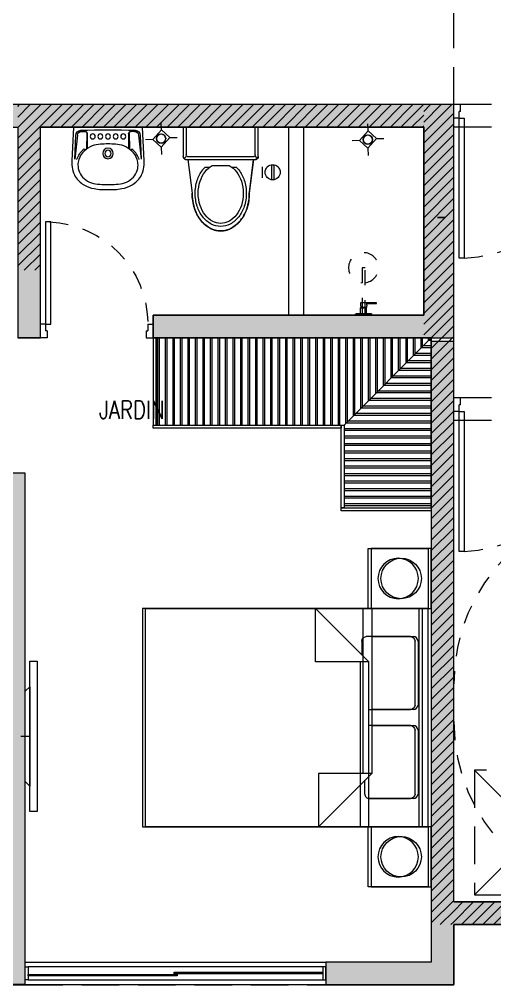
# Model space of a CAD drawing. Header units: millimetres. Extents: x 3738 to 3833, y 1327 to 1657.
# Drawn here: x 3788.63 to 3791.79, y 1382.21 to 1388.63 of the extents above; entities that cross this region are included whole.
import ezdxf
from ezdxf.enums import TextEntityAlignment as Align

# ---------------------------------------------------------------- set-up
doc = ezdxf.new("R2010")
doc.units = ezdxf.units.MM
doc.linetypes.add('HIDDEN2', pattern=[0.1875, 0.125, -0.0625])
doc.linetypes.add('X-REF_DP_Arquitectura$0$HIDDEN', pattern=[0.375, 0.25, -0.125])
doc.layers.get('0').update_dxf_attribs({"color": 251, "lineweight": 9})
for name, color, linetype, lineweight in [('A-07', 251, 'Continuous', 13), ('A-MOBILIARIO', 251, 'Continuous', 13), ('A-MURO BAJO', 251, 'Continuous', 13), ('A-MUROS', 251, 'Continuous', 13), ('A-PROYECCIONES', 251, 'HIDDEN2', 13), ('A-PROYECCIONES INT.', 251, 'HIDDEN2', 13), ('A-SANITARIOS', 251, 'Continuous', 13), ('A-TEXTO-AMBIENTE', 251, 'Continuous', 13), ('A_20_Estructuras', 251, 'Continuous', 13), ('A_30_DispositivosSanit', 251, 'Continuous', 13), ('A_50_TextoAmbiente', 251, 'Continuous', 13), ('A_50_Vigas', 251, 'X-REF_DP_Arquitectura$0$HIDDEN', 13), ('A_60_HatchEstructuras', 251, 'Continuous', 13), ('DLP_MOBILIARIO FIJO', 251, 'Continuous', 13), ('MURO CF 120', 251, 'Continuous', 13), ('MURO CF 60', 251, 'Continuous', 13)]:
    doc.layers.add(name, color=color, linetype=linetype, lineweight=lineweight)
doc.styles.add('ROMANS', font='romans.shx', dxfattribs={"width": 0.8})
pattern_1 = [(45, (131.3, -47.8), (-0.035355339, 0.035355339), [])]
pattern_2 = [(45, (-21.67, -43.67528), (-0.03535534, 0.03535534), [])]

# ---------------------------------------------------------------- blocks, each defined once
blk = doc.blocks.new('EF-P13')
at = {"layer": 'A_60_HatchEstructuras'}
h = blk.add_hatch(color=256, dxfattribs=at)
h.dxf.hatch_style = 1
h.paths.add_polyline_path([(21.525, -4.775), (19.25, -4.775), (19.25, -4.925), (20.9, -4.925), (20.9, -6.175), (18.5, -6.175), (18.5, -4.775), (18.35, -4.775), (18.35, -6.175), (15.45, -6.175), (15.45, -4.775), (15.25, -4.775), (15.25, -6.175), (11.7, -6.175), (11.7, -6.325), (21.1, -6.325), (21.1, -4.925), (21.525, -4.925)])
h.paths.add_polyline_path([(21.7, -7.525), (11.7, -7.525), (11.7, -7.675), (15.25, -7.675), (15.25, -9.075), (15.45, -9.075), (15.45, -7.675), (18.8, -7.675), (18.8, -9.075), (18.95, -9.075), (18.95, -7.675), (21.5, -7.675), (21.5, -8.925), (19.7, -8.925), (19.7, -9.075), (21.7, -9.075)])
h = blk.add_hatch(color=256, dxfattribs=at)
h.dxf.hatch_style = 1
h.paths.add_polyline_path([(21.7, -9.1), (21.55, -9.1), (21.55, -13.225), (20.85, -13.225), (20.85, -13.375), (21.7, -13.375), (21.7, -12.975), (25.5, -12.975), (25.5, -7.525), (25.35, -7.525), (25.35, -10.025), (23.15, -10.025), (23.15, -9.475), (22.7, -9.475), (22.7, -9.625), (23, -9.625), (23, -10.175), (25.35, -10.175), (25.35, -12.825), (21.7, -12.825)])
h = blk.add_hatch(color=256, dxfattribs=at)
h.dxf.hatch_style = 1
h.paths.add_polyline_path([(18.85, -9.975), (17.1, -9.975), (17.1, -10.125), (18.7, -10.125), (18.7, -13.225), (17.5, -13.225), (17.5, -13.375), (18.85, -13.375)])
h.paths.add_polyline_path([(15.35, -9.975), (13.6, -9.975), (13.6, -13.375), (14.95, -13.375), (14.95, -13.225), (13.75, -13.225), (13.75, -10.125), (15.35, -10.125)])
h.paths.add_polyline_path([(16.3, -9.975), (16.15, -9.975), (16.15, -13.375), (16.3, -13.375)])
for points in [[(21.8369, -12.7786), (22.6669, -11.9486)], [(22.6669, -12.7786), (21.8369, -11.9486)]]:
    blk.add_lwpolyline(points)
at = {"layer": 'A_20_Estructuras'}
for points in [[(21.7, -7.525), (11.7, -7.525), (11.7, -7.675), (15.25, -7.675), (15.25, -9.075), (15.45, -9.075), (15.45, -7.675), (18.8, -7.675), (18.8, -9.075), (18.95, -9.075), (18.95, -7.675), (21.5, -7.675), (21.5, -8.925), (19.7, -8.925), (19.7, -9.075), (21.7, -9.075)], [(21.7, -9.1), (21.55, -9.1), (21.55, -13.225), (20.85, -13.225), (20.85, -13.375), (21.7, -13.375), (21.7, -12.975), (25.5, -12.975), (25.5, -7.525), (25.35, -7.525), (25.35, -10.025), (23.15, -10.025), (23.15, -9.475), (22.7, -9.475), (22.7, -9.625), (23, -9.625), (23, -10.175), (25.35, -10.175), (25.35, -12.825), (21.7, -12.825)], [(18.85, -9.975), (17.1, -9.975), (17.1, -10.125), (18.7, -10.125), (18.7, -13.225), (17.5, -13.225), (17.5, -13.375), (18.85, -13.375)]]:
    blk.add_lwpolyline(points, close=True, dxfattribs=at)
at = {"layer": 'A_50_Vigas'}
for p, q in [((22.7, -7.525), (21.7, -7.525)), ((22.7, -7.675), (21.7, -7.675)), ((22.7, -9.475), (21.7, -9.475)), ((22.7, -9.625), (21.7, -9.625)), ((18.85, -13.375), (20.85, -13.375))]:
    blk.add_line(p, q, dxfattribs=at)
blk.add_lwpolyline([(21.7, -7.525), (21.7, -6.325)], dxfattribs=at)
blk.add_lwpolyline([(22.6669, -11.9486), (21.8369, -11.9486), (21.8369, -12.7786), (22.6669, -12.7786)], close=True, dxfattribs=at)
blk = doc.blocks.new('TEXTO AMBIENTES P11')
at = {"layer": 'A-TEXTO-AMBIENTE', "style": 'ROMANS', "width": 0.8}
blk.add_text('JARDIN', height=0.12, dxfattribs=at).set_placement((19.5585, -9.6138, 0), align=Align.CENTER)
blk = doc.blocks.new('*U257')
for p, q in [((0.01, 0.955), (0.01, 1)), ((0.1, 0.965), (0.055, 0.965)), ((0.055, 0.955), (0.055, 0.965)), ((0.1, 0.965), (0.1, 1)), ((0.055, 0.955), (0.01, 0.955)), ((0.055, 0.045), (0.01, 0.045)), ((0.01, 0.045), (0.01, 0)), ((0.055, 0.045), (0.055, 0.035)), ((0.1, 0.035), (0.055, 0.035)), ((0.1, 0.035), (0.1, 0))]:
    blk.add_line(p, q)
blk.add_lwpolyline([(1.03, 0.07), (1.03, 0.035), (0.1, 0.035), (0.1, 0.07)], close=True)
at = {"color": 7, "linetype": 'HIDDEN2'}
blk.add_arc((0.0995, 0.0338), 0.9312, 2.23015, 89.96723, dxfattribs=at)
blk = doc.blocks.new('N.02')
at = {"layer": 'A-MUROS'}
for p, q in [((-3.8, -10.55, 0), (-3.8, -5.25, 0)), ((-3.8, -10.55, 0), (-0.15, -10.55, 0)), ((-3.8, -10.7, 0), (-3.8, -11.1, 0)), ((0, -10.7, 0), (-3.8, -10.7, 0))]:
    blk.add_line(p, q, dxfattribs=at)
at = {"layer": 'A-PROYECCIONES INT.'}
for centre, start, end in [((-2.6, -9.1, 0), 90, 180), ((-2.6, -9.35, 0), 180, 270)]:
    blk.add_arc(centre, 1.2, start, end, dxfattribs=at)
at = {"layer": 'A-MOBILIARIO', "rotation": 270}
for p in [(-3.8, -5.24, 0), (-3.8, -7.19, 0)]:
    blk.add_blockref('*U257', p, dxfattribs=at)
blk = doc.blocks.new('CAMA 2PLAZAS C_VELADOR')
for p, q in [((-1.8499, 0), (-0.3999, 0)), ((-1.8499, -0.06), (-1.8499, 0)), ((-0.3999, 0), (-0.3999, -0.06))]:
    blk.add_line(p, q)
at = {"linetype": 'Continuous'}
for p, q in [((-1.8499, -0.06), (-0.3999, -0.06)), ((-1.8499, -1.9), (-1.8499, -0.06)), ((-0.3999, -0.06), (-0.3999, -1.9)), ((-1.6633, -0.3958), (-1.6633, -0.1184)), ((-1.6327, -0.0878), (-1.2086, -0.0878)), ((-1.1779, -0.1184), (-1.1779, -0.3958)), ((-1.0719, -0.3958), (-1.0719, -0.1184)), ((-1.0413, -0.0878), (-0.6172, -0.0878)), ((-0.5866, -0.1184), (-0.5866, -0.4118)), ((-1.8499, -0.396), (-0.7546, -0.396)), ((-0.3999, -0.7507), (-0.7546, -0.396)), ((-0.7546, -0.396), (-0.7546, -0.7507)), ((-0.6172, -0.4424), (-0.7082, -0.4424)), ((-0.7546, -0.452), (-1.8499, -0.452)), ((-0.7546, -0.7507), (-0.3999, -0.7507)), ((-0.3999, -1.9), (-1.8499, -1.9))]:
    blk.add_line(p, q, dxfattribs=at)
for points in [[(-2.2499, -0.4), (-1.8499, -0.4), (-1.8499, 0), (-2.2499, 0)], [(-0.4, -0.4), (0, -0.4), (0, 0), (-0.4, 0)]]:
    blk.add_lwpolyline(points, close=True)
for centre in [(-2.0499, -0.2), (-0.2, -0.2)]:
    blk.add_circle(centre, 0.1344)
for centre, start, end in [((-1.6327, -0.1184), 90, 180), ((-1.2086, -0.1184), 0, 90), ((-1.0413, -0.1184), 90, 180), ((-0.6172, -0.1184), 0, 90), ((-0.6172, -0.4118), 270, 0)]:
    blk.add_arc(centre, 0.0306, start, end, dxfattribs=at)
blk = doc.blocks.new('R')
at = {"layer": 'A_30_DispositivosSanit', "linetype": 'Continuous'}
for p, q in [((-0.0083, -0.0497), (-0.0083, 0.0497)), ((0.0083, -0.0497), (0.0083, 0.0497)), ((0.0694, -0.0367), (0.0694, 0.0367))]:
    blk.add_line(p, q, dxfattribs=at)
blk.add_circle((0, 0), 0.0504, dxfattribs=at)
blk = doc.blocks.new('0-sumidero')
for p, q in [((-0.0421, 0.0382), (-0.0763, 0.0724)), ((0.0435, 0.0382), (0.0777, 0.0724)), ((0.0435, 0.0382), (-0.0421, 0.0382)), ((-0.0421, 0.0382), (-0.0421, -0.0369)), ((0.0435, -0.0369), (0.0435, 0.0382)), ((-0.0421, -0.0369), (-0.0763, -0.0711)), ((-0.0421, -0.0369), (0.0435, -0.0369)), ((0.0435, -0.0369), (0.0777, -0.0711))]:
    blk.add_line(p, q)
blk.add_circle((0, 0), 0.0303)
blk = doc.blocks.new('sum')
at = {"layer": 'A_30_DispositivosSanit', "rotation": 45.00000007321594}
blk.add_blockref('0-sumidero', (0, 0), dxfattribs=at)
blk = doc.blocks.new('trampa')
at = {"layer": 'A_30_DispositivosSanit'}
blk.add_circle((0.0015, 0.0015), 0.0303, dxfattribs=at)
blk = doc.blocks.new('is-des-tf_28.02.2025')
at = {"layer": 'A_30_DispositivosSanit', "lineweight": 25, "elevation": 0}
blk.add_lwpolyline([(-21.0583, -97.825), (-21.1075, -97.825)], dxfattribs=at)
at = {"layer": 'A_30_DispositivosSanit', "xscale": -1, "rotation": 272.2809650492279}
for p in [(-22.9465, -97.301, 0), (-21.5714, -97.3076, 0)]:
    blk.add_blockref('sum', p, dxfattribs=at)
at = {"layer": 'A_30_DispositivosSanit', "rotation": 270}
for p in [(-22.9481, -97.2994, 0), (-21.5729, -97.306, 0)]:
    blk.add_blockref('trampa', p, dxfattribs=at)
at = {"layer": 'A_30_DispositivosSanit', "linetype": 'Continuous', "rotation": 180}
blk.add_blockref('R', (-22.2046, -97.525, 0), dxfattribs=at)
blk = doc.blocks.new('TORRE F HATCH CORTAFUEGO')
at = {"layer": 'MURO CF 120'}
h = blk.add_hatch(dxfattribs=at)
h.set_pattern_fill('_USER', color=256, scale=0.05, angle=45, style=0, pattern_type=0)
h.set_pattern_definition(pattern_1)
h.paths.add_polyline_path([(-25.85, -93.675), (-25.65, -93.675), (-25.65, -95.225), (-25.85, -95.225)])
h = blk.add_hatch(dxfattribs=at)
h.set_pattern_fill('_USER', color=256, scale=0.05, angle=45, style=0, pattern_type=0)
h.set_pattern_definition(pattern_1)
h.paths.add_polyline_path([(-25.6502, -98.975), (-25.6502, -99.125), (-21.8502, -99.125), (-21.8502, -93.675), (-22.0002, -93.675), (-22.0002, -93.825), (-22.0002, -98.975)])
h = blk.add_hatch(dxfattribs=at)
h.set_pattern_fill('_USER', color=256, scale=0.05, angle=45, style=0, pattern_type=0)
h.set_pattern_definition(pattern_1)
h.paths.add_polyline_path([(-25.6502, -99.125), (-25.8002, -99.125), (-25.8002, -95.225), (-25.6502, -95.225)])
at = {"layer": 'MURO CF 60'}
h = blk.add_hatch(dxfattribs=at)
h.set_pattern_fill('_USER', color=256, scale=0.05, angle=45, pattern_type=0)
h.set_pattern_definition(pattern_2)
h.paths.add_polyline_path([(-28.55, -93.675), (-25.85, -93.675), (-25.85, -93.825), (-28.55, -93.825)])
h = blk.add_hatch(dxfattribs=at)
h.set_pattern_fill('_USER', color=256, scale=0.05, angle=45, pattern_type=0)
h.set_pattern_definition(pattern_2)
h.paths.add_polyline_path([(-28.55, -94.775), (-28.4, -94.775), (-28.4, -93.825), (-28.55, -93.825)])
blk = doc.blocks.new('ducha marsano')
at = {"linetype": 'HIDDEN2', "ltscale": 0.5, "extrusion": (-4.9425e-10, -7.91123e-10, -1)}
for p, q in [((-0.01, 0), (0.01, 0)), ((0.01, 0), (0.01, -0.3155)), ((-0.0205, -0.08), (-0.0205, -0.0601)), ((-0.0155, -0.058), (-0.0157, -0.058)), ((-0.01, -0.3155), (-0.01, 0)), ((0.0225, -0.0515), (-0.0001, -0.0515)), ((0.0225, -0.0515), (0.0225, -0.0627)), ((0.021, -0.0815), (-0.019, -0.0815)), ((0.025, -0.0815), (0.021, -0.0815)), ((0.0225, -0.0682), (0.0225, -0.077)), ((0.0225, -0.077), (0.025, -0.077)), ((0.025, -0.077), (0.0771, -0.077)), ((0.0771, -0.0815), (0.025, -0.0815)), ((0.0771, -0.077), (0.0816, -0.077)), ((0.0816, -0.0815), (0.0771, -0.0815)), ((0.0816, -0.077), (0.082, -0.077)), ((0.082, -0.0815), (0.0816, -0.0815)), ((0.082, -0.077), (0.084, -0.077)), ((0.084, -0.0815), (0.082, -0.0815)), ((0.0855, -0.0785), (0.0855, -0.08)), ((0.01, -0.3155), (-0.01, -0.3155))]:
    blk.add_line(p, q, dxfattribs=at)
for centre, radius, start, end in [((-0.0004, -0.0462), 0.02, 323.95812, 354.92979), ((0.0004, -0.0462), 0.02, 185.07021, 195.2705), ((0.019, -0.08), 0.0015, 270, 360), ((-0.084, -0.0785), 0.0015, 90, 180), ((-0.084, -0.08), 0.0015, 180, 270), ((0, -0.3155), 0.1, 95.73917, 84.26083)]:
    blk.add_arc(centre, radius, start, end, dxfattribs=at)
at = {"linetype": 'HIDDEN2', "ltscale": 0.5, "extrusion": (-4.94252e-10, -7.91124e-10, -1)}
blk.add_ellipse((0, -0.0515), major_axis=(-0.0225, -0.0095), ratio=0.001448, start_param=0.425436, end_param=1.567366, dxfattribs=at)
at = {"linetype": 'HIDDEN2', "ltscale": 0.5}
for points, degree in [([(-0.0305, 0), (0, 0), (0.0305, 0)], 2), ([(0.0305, 0), (0.0415, 0), (0.0525, 0)], 2), ([(0.0525, 0), (0.0525, -0.0038), (0.0525, -0.0075)], 2), ([(-0.0525, 0), (-0.0525, -0.0038), (-0.0525, -0.0075)], 2), ([(-0.0525, 0), (-0.0415, 0), (-0.0305, 0)], 2), ([(-0.0525, -0.0075), (-0.0525, -0.0075), (-0.0525, -0.0075)], 2), ([(0.0305, -0.008), (0, -0.008), (-0.0305, -0.008)], 2), ([(-0.0215, -0.008), (-0.0215, -0.0093), (-0.0215, -0.0105)], 2), ([(-0.021, -0.011), (-0.007, -0.011), (0.007, -0.011), (0.021, -0.011)], 3), ([(-0.02, -0.011), (-0.02, -0.0294), (-0.02, -0.0477)], 2), ([(-0.0197, -0.048), (0, -0.048), (0.0197, -0.048)], 2), ([(0.02, -0.011), (0.02, -0.0294), (0.02, -0.0477)], 2), ([(0.0215, -0.008), (0.0215, -0.0093), (0.0215, -0.0105)], 2)]:
    blk.add_open_spline(points, degree=degree, dxfattribs=at)
for points, weights in [([(-0.0525, -0.0075), (-0.0525, -0.0075), (-0.0525, -0.0075)], [1, 0.990847086912, 0.982266230892]), ([(-0.052, -0.008), (-0.0525, -0.008), (-0.0525, -0.0075)], [1, 0.707106781193, 1]), ([(-0.0215, -0.0105), (-0.0215, -0.011), (-0.021, -0.011)], [1, 0.70710678154, 1]), ([(-0.02, -0.0477), (-0.02, -0.048), (-0.0197, -0.048)], [1, 0.707106780138, 1]), ([(0.02, -0.0477), (0.02, -0.048), (0.0197, -0.048)], [1, 0.707106779703, 1]), ([(0.0211, -0.011), (0.0211, -0.011), (0.021, -0.011)], [1, 0.992411795776, 1]), ([(0.052, -0.008), (0.0521, -0.008), (0.0521, -0.008)], [1, 0.992411795771, 1])]:
    blk.add_rational_spline(points, weights, degree=2, dxfattribs=at)
for points, knots in [([(-0.0305, -0.008), (-0.0332, -0.008), (-0.0374, -0.008), (-0.0424, -0.008), (-0.0458, -0.008), (-0.0486, -0.008), (-0.0512, -0.008), (-0.052, -0.008), (-0.052, -0.008)], [0, 0, 0, 0, 8.104572, 12.495263, 16.885954, 21.276645, 25.667336, 33.771908, 33.771908, 33.771908, 33.771908]), ([(0.0225, -0.0682), (0.0225, -0.0682), (0.0225, -0.0682), (0.0225, -0.0679), (0.0224, -0.0677), (0.0224, -0.0672), (0.0224, -0.0669), (0.0223, -0.0662), (0.0223, -0.0658), (0.0223, -0.0652), (0.0223, -0.0648), (0.0224, -0.0641), (0.0224, -0.0638), (0.0224, -0.0633), (0.0225, -0.0631), (0.0225, -0.0628), (0.0225, -0.0627), (0.0225, -0.0627)], [0.4148436, 0.4148436, 0.4148436, 0.4148436, 0.5185541, 0.5185541, 0.6222645, 0.6222645, 0.7259759, 0.7259759, 0.8296873, 0.8296873, 0.9333987, 0.9333987, 1.03711, 1.03711, 1.1408205, 1.1408205, 1.2445309, 1.2445309, 1.2445309, 1.2445309]), ([(0.052, -0.008), (0.052, -0.008), (0.0512, -0.008), (0.0486, -0.008), (0.0458, -0.008), (0.0424, -0.008), (0.0374, -0.008), (0.0332, -0.008), (0.0305, -0.008)], [0, 0, 0, 0, 8.104572, 12.495263, 16.885954, 21.276645, 25.667336, 33.771908, 33.771908, 33.771908, 33.771908])]:
    blk.add_open_spline(points, degree=3, knots=knots, dxfattribs=at)
for points, weights, degree, knots in [([(0.0211, -0.011), (0.0211, -0.011), (0.0211, -0.011), (0.0211, -0.011), (0.0214, -0.0109), (0.0215, -0.0107), (0.0215, -0.0105)], [0.918641037743, 0.918640949346, 0.918640860949, 0.918640772552, 0.789223156395, 0.789223156395, 0.918640772552], 3, [0.1238988, 0.1238988, 0.1238988, 0.1238988, 0.1238993, 0.1238993, 0.1238993, 0.78603, 0.78603, 0.78603, 0.78603]), ([(0.0521, -0.008), (0.0521, -0.008), (0.0521, -0.008), (0.0525, -0.0079), (0.0525, -0.0075)], [0.918641037749, 0.918640905153, 0.918640772558, 0.724517853988, 0.918640772558], 2, [0.1238988, 0.1238988, 0.1238988, 0.1238993, 0.1238993, 0.7860311, 0.7860311, 0.7860311])]:
    blk.add_rational_spline(points, weights, degree=degree, knots=knots, dxfattribs=at)
blk = doc.blocks.new('A$C4BFA03A9')
for points in [[(0.06, -0.5), (0.11, -0.5), (0.11, 0.5), (0.06, 0.5)], [(0.03, -0.3), (0.06, -0.33), (0.06, 0.33), (0.03, 0.3)]]:
    blk.add_lwpolyline(points, close=True)
at = {"layer": 'A-PROYECCIONES', "ltscale": 0.15}
blk.add_line((0.06, 0), (0, 0), dxfattribs=at)
blk = doc.blocks.new('*U281')
for p, q in [((0.01, 0.705), (0.01, 0.75)), ((0.1, 0.715), (0.055, 0.715)), ((0.055, 0.705), (0.055, 0.715)), ((0.1, 0.715), (0.1, 0.75)), ((0.055, 0.705), (0.01, 0.705)), ((0.055, 0.045), (0.01, 0.045)), ((0.01, 0.045), (0.01, 0)), ((0.055, 0.045), (0.055, 0.035)), ((0.1, 0.035), (0.055, 0.035)), ((0.1, 0.035), (0.1, 0))]:
    blk.add_line(p, q)
blk.add_lwpolyline([(0.78, 0.07), (0.78, 0.035), (0.1, 0.035), (0.1, 0.07)], close=True)
at = {"color": 7, "linetype": 'HIDDEN2'}
blk.add_arc((0.0996, 0.0341), 0.6809, 2.23015, 89.96723, dxfattribs=at)
blk = doc.blocks.new('SIFON JET_PLANTA')
for p, q in [((-0.215, 0.2181, 0), (-0.44, 0.19, 0)), ((-0.215, -0.23, 0), (-0.215, 0.23, 0)), ((-0.2091, 0.2441, 0), (-0.1921, 0.2271, 0)), ((-0.195, 0.25, 0), (0, 0.25, 0)), ((-0.195, -0.22, 0), (-0.195, 0.22, 0)), ((-0.185, 0.23, 0), (0, 0.23, 0)), ((0, 0.25, 0), (0, -0.25, 0)), ((-0.265, 0.0718, 0), (-0.265, 0.1028, 0)), ((-0.255, -0.0562, 0), (-0.255, 0.0562, 0)), ((-0.265, -0.1028, 0), (-0.265, -0.0718, 0)), ((-0.215, -0.2181, 0), (-0.44, -0.19, 0)), ((-0.2091, -0.2441, 0), (-0.1921, -0.2271, 0)), ((0, -0.25, 0), (-0.195, -0.25, 0)), ((0, -0.23, 0), (-0.185, -0.23, 0))]:
    blk.add_line(p, q)
at = {"extrusion": (-2.64698e-23, 6.61744e-24, -1)}
for p, q in [((-0.4322, 0.191, 0), (-0.215, 0.2181, 0)), ((-0.215, 0.2278, 0), (-0.2149, 0.2323, 0)), ((-0.215, 0.2234, 0), (-0.215, 0.2278, 0)), ((-0.215, 0.2181, 0), (-0.215, 0.2234, 0)), ((-0.2149, 0.2323, 0), (-0.2142, 0.2356, 0)), ((-0.2142, 0.2356, 0), (-0.2129, 0.239, 0)), ((-0.2129, 0.239, 0), (-0.211, 0.2419, 0)), ((-0.211, 0.2419, 0), (-0.2091, 0.2441, 0)), ((-0.2091, 0.2441, 0), (-0.2077, 0.2455, 0)), ((-0.2077, 0.2455, 0), (-0.2055, 0.247, 0)), ((-0.2055, 0.247, 0), (-0.2007, 0.2492, 0)), ((-0.2007, 0.2492, 0), (-0.195, 0.25, 0)), ((-0.195, 0.25, 0), (-0.195, 0.25, 0)), ((-0.195, 0.25, 0), (-0.1605, 0.25, 0)), ((-0.1605, 0.25, 0), (-0.0975, 0.25, 0)), ((-0.0975, 0.25, 0), (-0.0323, 0.25, 0)), ((-0.0323, 0.25, 0), (0, 0.25, 0)), ((0, 0.25, 0), (0, -0.25, 0)), ((-0.6251, 0.1276, 0), (-0.6206, 0.1314, 0)), ((-0.6206, 0.1314, 0), (-0.6168, 0.1344, 0)), ((-0.6168, 0.1344, 0), (-0.6106, 0.1389, 0)), ((-0.6106, 0.1389, 0), (-0.6061, 0.142, 0)), ((-0.6061, 0.142, 0), (-0.6, 0.1461, 0)), ((-0.6, 0.1461, 0), (-0.5963, 0.1484, 0)), ((-0.5963, 0.1484, 0), (-0.5908, 0.1517, 0)), ((-0.5908, 0.1517, 0), (-0.5862, 0.1543, 0)), ((-0.5862, 0.1543, 0), (-0.5794, 0.158, 0)), ((-0.5794, 0.158, 0), (-0.5693, 0.1629, 0)), ((-0.5693, 0.1629, 0), (-0.5517, 0.1703, 0)), ((-0.5517, 0.1703, 0), (-0.5465, 0.1722, 0)), ((-0.5465, 0.1722, 0), (-0.5385, 0.1749, 0)), ((-0.5385, 0.1749, 0), (-0.5346, 0.176, 0)), ((-0.5346, 0.176, 0), (-0.5265, 0.1784, 0)), ((-0.5265, 0.1784, 0), (-0.5216, 0.1797, 0)), ((-0.5216, 0.1797, 0), (-0.5148, 0.1813, 0)), ((-0.5148, 0.1813, 0), (-0.5079, 0.1829, 0)), ((-0.5079, 0.1829, 0), (-0.5016, 0.1842, 0)), ((-0.5016, 0.1842, 0), (-0.4865, 0.1867, 0)), ((-0.4865, 0.1867, 0), (-0.4763, 0.188, 0)), ((-0.4763, 0.188, 0), (-0.4726, 0.1884, 0)), ((-0.4726, 0.1884, 0), (-0.4636, 0.1892, 0)), ((-0.4636, 0.1892, 0), (-0.4549, 0.1897, 0)), ((-0.4549, 0.1897, 0), (-0.449, 0.1899, 0)), ((-0.449, 0.1899, 0), (-0.44, 0.19, 0)), ((-0.44, 0.19, 0), (-0.4322, 0.191, 0)), ((-0.6779, 0.0582, 0), (-0.6745, 0.0655, 0)), ((-0.6745, 0.0655, 0), (-0.6722, 0.0699, 0)), ((-0.6745, 0.0655, 0), (-0.6745, 0.0655, 0)), ((-0.6722, 0.0699, 0), (-0.6705, 0.0728, 0)), ((-0.6705, 0.0728, 0), (-0.669, 0.0755, 0)), ((-0.669, 0.0755, 0), (-0.6672, 0.0785, 0)), ((-0.6672, 0.0785, 0), (-0.665, 0.082, 0)), ((-0.665, 0.082, 0), (-0.6634, 0.0845, 0)), ((-0.6634, 0.0845, 0), (-0.6611, 0.088, 0)), ((-0.6611, 0.088, 0), (-0.657, 0.0936, 0)), ((-0.657, 0.0936, 0), (-0.6534, 0.0984, 0)), ((-0.657, 0.0936, 0), (-0.657, 0.0936, 0)), ((-0.6534, 0.0984, 0), (-0.6503, 0.1023, 0)), ((-0.6534, 0.0984, 0), (-0.6534, 0.0984, 0)), ((-0.6503, 0.1023, 0), (-0.6453, 0.108, 0)), ((-0.6453, 0.108, 0), (-0.6386, 0.1152, 0)), ((-0.6386, 0.1152, 0), (-0.6326, 0.121, 0)), ((-0.6326, 0.121, 0), (-0.6299, 0.1235, 0)), ((-0.6299, 0.1235, 0), (-0.6251, 0.1276, 0)), ((-0.69, 0, 0), (-0.6899, 0.0044, 0)), ((-0.6899, 0.0044, 0), (-0.6897, 0.0096, 0)), ((-0.6897, 0.0096, 0), (-0.6893, 0.014, 0)), ((-0.6893, 0.014, 0), (-0.6887, 0.0194, 0)), ((-0.6887, 0.0194, 0), (-0.6881, 0.0236, 0)), ((-0.6881, 0.0236, 0), (-0.6872, 0.0284, 0)), ((-0.6881, 0.0236, 0), (-0.6881, 0.0236, 0)), ((-0.6872, 0.0284, 0), (-0.6867, 0.031, 0)), ((-0.6867, 0.031, 0), (-0.6855, 0.0361, 0)), ((-0.6855, 0.0361, 0), (-0.6838, 0.0421, 0)), ((-0.6855, 0.0361, 0), (-0.6855, 0.0361, 0)), ((-0.6838, 0.0421, 0), (-0.6819, 0.048, 0)), ((-0.6838, 0.0421, 0), (-0.6838, 0.0421, 0)), ((-0.6819, 0.048, 0), (-0.6804, 0.0521, 0)), ((-0.6804, 0.0521, 0), (-0.6793, 0.0547, 0)), ((-0.6793, 0.0547, 0), (-0.6779, 0.0582, 0)), ((-0.6899, -0.0065, 0), (-0.69, 0, 0)), ((-0.6896, -0.0111, 0), (-0.6899, -0.0065, 0)), ((-0.6891, -0.0164, 0), (-0.6896, -0.0111, 0)), ((-0.6881, -0.0232, 0), (-0.6891, -0.0164, 0)), ((-0.6876, -0.0264, 0), (-0.6881, -0.0232, 0)), ((-0.687, -0.0296, 0), (-0.6876, -0.0264, 0)), ((-0.6864, -0.0321, 0), (-0.687, -0.0296, 0)), ((-0.6855, -0.0361, 0), (-0.6864, -0.0321, 0)), ((-0.6838, -0.0419, 0), (-0.6855, -0.0361, 0)), ((-0.6827, -0.0457, 0), (-0.6838, -0.0419, 0)), ((-0.6814, -0.0492, 0), (-0.6827, -0.0457, 0)), ((-0.6803, -0.0522, 0), (-0.6814, -0.0492, 0)), ((-0.6792, -0.0551, 0), (-0.6803, -0.0522, 0)), ((-0.6779, -0.0581, 0), (-0.6792, -0.0551, 0)), ((-0.677, -0.0602, 0), (-0.6779, -0.0581, 0)), ((-0.6751, -0.0642, 0), (-0.677, -0.0602, 0)), ((-0.6722, -0.0699, 0), (-0.6751, -0.0642, 0)), ((-0.6706, -0.0727, 0), (-0.6722, -0.0699, 0)), ((-0.6679, -0.0774, 0), (-0.6706, -0.0727, 0)), ((-0.6646, -0.0826, 0), (-0.6679, -0.0774, 0)), ((-0.6623, -0.0862, 0), (-0.6646, -0.0826, 0)), ((-0.6599, -0.0897, 0), (-0.6623, -0.0862, 0)), ((-0.6554, -0.0958, 0), (-0.6599, -0.0897, 0)), ((-0.6494, -0.1032, 0), (-0.6554, -0.0958, 0)), ((-0.6458, -0.1074, 0), (-0.6494, -0.1032, 0)), ((-0.64, -0.1137, 0), (-0.6458, -0.1074, 0)), ((-0.6379, -0.1158, 0), (-0.64, -0.1137, 0)), ((-0.6347, -0.119, 0), (-0.6379, -0.1158, 0)), ((-0.6335, -0.1201, 0), (-0.6347, -0.119, 0)), ((-0.6347, -0.119, 0), (-0.6347, -0.119, 0)), ((-0.6318, -0.1217, 0), (-0.6335, -0.1201, 0)), ((-0.6305, -0.123, 0), (-0.6318, -0.1217, 0)), ((-0.6318, -0.1217, 0), (-0.6318, -0.1217, 0)), ((-0.6288, -0.1244, 0), (-0.6305, -0.123, 0)), ((-0.6276, -0.1255, 0), (-0.6288, -0.1244, 0)), ((-0.6262, -0.1268, 0), (-0.6276, -0.1255, 0)), ((-0.6245, -0.1281, 0), (-0.6262, -0.1268, 0)), ((-0.6235, -0.1291, 0), (-0.6245, -0.1281, 0)), ((-0.6245, -0.1281, 0), (-0.6245, -0.1281, 0)), ((-0.6223, -0.13, 0), (-0.6235, -0.1291, 0)), ((-0.6215, -0.1307, 0), (-0.6223, -0.13, 0)), ((-0.6204, -0.1315, 0), (-0.6215, -0.1307, 0)), ((-0.6193, -0.1324, 0), (-0.6204, -0.1315, 0)), ((-0.6179, -0.1335, 0), (-0.6193, -0.1324, 0)), ((-0.6168, -0.1344, 0), (-0.6179, -0.1335, 0)), ((-0.6153, -0.1355, 0), (-0.6168, -0.1344, 0)), ((-0.6142, -0.1363, 0), (-0.6153, -0.1355, 0)), ((-0.612, -0.1379, 0), (-0.6142, -0.1363, 0)), ((-0.6086, -0.1403, 0), (-0.612, -0.1379, 0)), ((-0.607, -0.1415, 0), (-0.6086, -0.1403, 0)), ((-0.6058, -0.1422, 0), (-0.607, -0.1415, 0)), ((-0.6039, -0.1435, 0), (-0.6058, -0.1422, 0)), ((-0.602, -0.1448, 0), (-0.6039, -0.1435, 0)), ((-0.6004, -0.1458, 0), (-0.602, -0.1448, 0)), ((-0.5987, -0.1469, 0), (-0.6004, -0.1458, 0)), ((-0.5964, -0.1483, 0), (-0.5987, -0.1469, 0)), ((-0.595, -0.1492, 0), (-0.5964, -0.1483, 0)), ((-0.5936, -0.15, 0), (-0.595, -0.1492, 0)), ((-0.5918, -0.1511, 0), (-0.5936, -0.15, 0)), ((-0.5896, -0.1524, 0), (-0.5918, -0.1511, 0)), ((-0.5871, -0.1538, 0), (-0.5896, -0.1524, 0)), ((-0.5833, -0.1559, 0), (-0.5871, -0.1538, 0)), ((-0.5781, -0.1587, 0), (-0.5833, -0.1559, 0)), ((-0.5759, -0.1598, 0), (-0.5781, -0.1587, 0)), ((-0.5738, -0.1608, 0), (-0.5759, -0.1598, 0)), ((-0.5702, -0.1625, 0), (-0.5738, -0.1608, 0)), ((-0.5675, -0.1637, 0), (-0.5702, -0.1625, 0)), ((-0.5659, -0.1645, 0), (-0.5675, -0.1637, 0)), ((-0.5644, -0.1652, 0), (-0.5659, -0.1645, 0)), ((-0.5614, -0.1664, 0), (-0.5644, -0.1652, 0)), ((-0.5598, -0.1671, 0), (-0.5614, -0.1664, 0)), ((-0.5568, -0.1683, 0), (-0.5598, -0.1671, 0)), ((-0.5543, -0.1693, 0), (-0.5568, -0.1683, 0)), ((-0.551, -0.1706, 0), (-0.5543, -0.1693, 0)), ((-0.5491, -0.1713, 0), (-0.551, -0.1706, 0)), ((-0.5465, -0.1722, 0), (-0.5491, -0.1713, 0)), ((-0.5449, -0.1728, 0), (-0.5465, -0.1722, 0)), ((-0.5428, -0.1735, 0), (-0.5449, -0.1728, 0)), ((-0.5412, -0.174, 0), (-0.5428, -0.1735, 0)), ((-0.5385, -0.1749, 0), (-0.5412, -0.174, 0)), ((-0.5352, -0.1759, 0), (-0.5385, -0.1749, 0)), ((-0.5385, -0.1749, 0), (-0.5385, -0.1749, 0)), ((-0.5321, -0.1768, 0), (-0.5352, -0.1759, 0)), ((-0.5296, -0.1775, 0), (-0.5321, -0.1768, 0)), ((-0.5267, -0.1783, 0), (-0.5296, -0.1775, 0)), ((-0.5238, -0.1791, 0), (-0.5267, -0.1783, 0)), ((-0.5267, -0.1783, 0), (-0.5267, -0.1783, 0)), ((-0.5217, -0.1796, 0), (-0.5238, -0.1791, 0)), ((-0.5177, -0.1807, 0), (-0.5217, -0.1796, 0)), ((-0.5151, -0.1813, 0), (-0.5177, -0.1807, 0)), ((-0.5118, -0.1821, 0), (-0.5151, -0.1813, 0)), ((-0.5094, -0.1826, 0), (-0.5118, -0.1821, 0)), ((-0.5066, -0.1832, 0), (-0.5094, -0.1826, 0)), ((-0.5022, -0.184, 0), (-0.5066, -0.1832, 0)), ((-0.4974, -0.1849, 0), (-0.5022, -0.184, 0)), ((-0.495, -0.1854, 0), (-0.4974, -0.1849, 0)), ((-0.4974, -0.1849, 0), (-0.4974, -0.1849, 0)), ((-0.4936, -0.1856, 0), (-0.495, -0.1854, 0)), ((-0.4916, -0.1859, 0), (-0.4936, -0.1856, 0)), ((-0.4884, -0.1864, 0), (-0.4916, -0.1859, 0)), ((-0.4862, -0.1867, 0), (-0.4884, -0.1864, 0)), ((-0.4824, -0.1872, 0), (-0.4862, -0.1867, 0)), ((-0.4812, -0.1874, 0), (-0.4824, -0.1872, 0)), ((-0.4785, -0.1877, 0), (-0.4812, -0.1874, 0)), ((-0.4761, -0.188, 0), (-0.4785, -0.1877, 0)), ((-0.4735, -0.1883, 0), (-0.4761, -0.188, 0)), ((-0.4695, -0.1887, 0), (-0.4735, -0.1883, 0)), ((-0.4651, -0.189, 0), (-0.4695, -0.1887, 0)), ((-0.4639, -0.1891, 0), (-0.4651, -0.189, 0)), ((-0.4651, -0.189, 0), (-0.4651, -0.189, 0)), ((-0.4619, -0.1893, 0), (-0.4639, -0.1891, 0)), ((-0.4592, -0.1894, 0), (-0.4619, -0.1893, 0)), ((-0.4568, -0.1896, 0), (-0.4592, -0.1894, 0)), ((-0.455, -0.1897, 0), (-0.4568, -0.1896, 0)), ((-0.4518, -0.1898, 0), (-0.455, -0.1897, 0)), ((-0.449, -0.1899, 0), (-0.4518, -0.1898, 0)), ((-0.4467, -0.1899, 0), (-0.449, -0.1899, 0)), ((-0.4428, -0.19, 0), (-0.4467, -0.1899, 0)), ((-0.44, -0.19, 0), (-0.4428, -0.19, 0)), ((-0.215, -0.2181, 0), (-0.44, -0.19, 0)), ((-0.215, -0.227, 0), (-0.215, -0.2181, 0)), ((-0.215, -0.23, 0), (-0.215, -0.227, 0)), ((-0.2147, -0.2335, 0), (-0.215, -0.23, 0)), ((-0.2138, -0.2369, 0), (-0.2147, -0.2335, 0)), ((-0.2126, -0.2395, 0), (-0.2138, -0.2369, 0)), ((-0.2138, -0.2369, 0), (-0.2138, -0.2369, 0)), ((-0.2108, -0.2423, 0), (-0.2126, -0.2395, 0)), ((-0.2126, -0.2395, 0), (-0.2126, -0.2395, 0)), ((-0.2091, -0.2441, 0), (-0.2108, -0.2423, 0)), ((-0.2108, -0.2423, 0), (-0.2108, -0.2423, 0)), ((-0.2108, -0.2423, 0), (-0.2108, -0.2423, 0)), ((-0.209, -0.244, 0), (-0.2091, -0.2441, 0)), ((-0.2067, -0.2462, 0), (-0.209, -0.244, 0)), ((-0.209, -0.244, 0), (-0.209, -0.244, 0)), ((-0.2029, -0.2484, 0), (-0.2067, -0.2462, 0)), ((-0.2067, -0.2462, 0), (-0.2067, -0.2462, 0)), ((-0.1995, -0.2495, 0), (-0.2029, -0.2484, 0)), ((-0.2029, -0.2484, 0), (-0.2029, -0.2484, 0)), ((-0.195, -0.25, 0), (-0.1995, -0.2495, 0)), ((0, -0.25, 0), (-0.195, -0.25, 0))]:
    blk.add_line(p, q, dxfattribs=at)
at = {"elevation": 0}
for points in [[(-0.265, 0.1028, 0.0362), (-0.2844, 0.1202, 0.08725), (-0.3535, 0.1565, 0.077598), (-0.44, 0.17, 0.077598), (-0.5265, 0.1565, 0.08725), (-0.5956, 0.1202, 0.105601), (-0.6443, 0.0627, 0.12364), (-0.66, 0, 0.12364), (-0.6443, -0.0627, 0.105601), (-0.5956, -0.1202, 0.08725), (-0.5265, -0.1565, 0.077598), (-0.44, -0.17, 0.077598)], [(-0.255, 0.0562, 0.100268), (-0.2967, 0.1044, 0.08725), (-0.3596, 0.1374, 0.077598), (-0.44, 0.15, 0.077598), (-0.5204, 0.1374, 0.08725), (-0.5833, 0.1044, 0.105601), (-0.6266, 0.0532, 0.12364), (-0.64, 0, 0.12364), (-0.6266, -0.0532, 0.105601), (-0.5833, -0.1044, 0.08725), (-0.5204, -0.1374, 0.077598), (-0.44, -0.15, 0.077598)], [(-0.44, -0.15, 0.077598), (-0.3596, -0.1374, 0.08725), (-0.2967, -0.1044, 0.100268), (-0.255, -0.0562, 0.12364)], [(-0.44, -0.17, 0.077598), (-0.3535, -0.1565, 0.08725), (-0.2844, -0.1202, 0.0362), (-0.265, -0.1028, 0.12364)]]:
    blk.add_lwpolyline(points, format="xyb", dxfattribs=at)
for centre, radius, start, end in [((-0.195, 0.23, 0), 0.02, 90, 180), ((-0.185, 0.22, 0), 0.01, 90, 180), ((-0.4939, -0.0273, 0), 0.203, 127.23483, 151.40883), ((-0.4613, -0.0702, 0), 0.257, 107.47412, 127.23483), ((-0.44, -0.1379, 0), 0.3279, 90, 107.47412), ((-0.544, 0, 0), 0.146, 151.40883, 180), ((-0.544, 0, 0), 0.146, 180, 208.59117), ((-0.4939, 0.0273, 0), 0.203, 208.59117, 232.76517), ((-0.4613, 0.0702, 0), 0.257, 232.76517, 252.52588), ((-0.44, 0.1379, 0), 0.3279, 252.52588, 270), ((-0.195, -0.23, 0), 0.02, 180, 270), ((-0.185, -0.22, 0), 0.01, 180, 270)]:
    blk.add_arc(centre, radius, start, end)
blk = doc.blocks.new('BOWL-ITALGRIF_VARADERO_01')
for p, q in [((-0.2032, -0.1971), (-0.2208, -0.038)), ((0.2032, -0.1971), (0.2208, -0.038)), ((-0.1404, -0.2077), (-0.1424, -0.1083)), ((-0.1375, -0.205), (-0.1375, -0.1117)), ((0.1375, -0.205), (0.1375, -0.1117)), ((0.1404, -0.2077), (0.1424, -0.1083)), ((-0.1753, -0.222), (-0.1544, -0.222)), ((0.1753, -0.222), (0.1544, -0.222))]:
    blk.add_line(p, q)
for points in [[(-0.0917, 0.1589, -0.02989), (-0.0456, 0.1646, -0.007822), (0.0456, 0.1646, -0.02989), (0.0918, 0.1589, -0.091737), (0.1601, 0.1343, -0.112496), (0.2175, 0.0792, -0.147885), (0.2402, -0.0257), (0.23, -0.25), (-0.23, -0.25), (-0.2402, -0.0257, -0.147885), (-0.2175, 0.0792, -0.112496), (-0.1601, 0.1343, -0.091737)], [(-0.0496, -0.1363, -0.062677), (-0.1048, -0.1249, -0.110639), (-0.1576, -0.091, -0.120976), (-0.195, -0.0344, -0.061198), (-0.2, 0, -0.21707), (-0.1593, 0.092, -0.174983), (-0.0545, 0.1298, -0.010618), (0, 0.131, -0.010618), (0.0545, 0.1298, -0.174983), (0.1593, 0.092, -0.21707), (0.2, 0, -0.061198), (0.195, -0.0344, -0.120976), (0.1576, -0.091, -0.110639), (0.1048, -0.1249, -0.062677), (0.0496, -0.1363, -0.017583), (0, -0.138, -0.017583)]]:
    blk.add_lwpolyline(points, format="xyb", close=True)
for points in [[(-0.2216, -0.0381), (-0.2145, -0.1954, 0.390823), (-0.1807, -0.2288, 0.017524), (0.1807, -0.2288, 0.390823), (0.2145, -0.1954), (0.2216, -0.0381)], [(-0.2072, -0.035, 0.005), (-0.2064, -0.038, 0.121292), (-0.166, -0.0996, 0.007977), (-0.1624, -0.1031)], [(0.2072, -0.035, -0.005), (0.2064, -0.038, -0.121292), (0.166, -0.0996, -0.007977), (0.1624, -0.1031)]]:
    blk.add_lwpolyline(points, format="xyb")
for centre, radius in [((0, -0.075), 0.035), ((0, -0.075), 0.0215), ((-0.1015, -0.1885), 0.0165), ((-0.051, -0.1885), 0.0165), ((0, -0.1885), 0.0165), ((0.051, -0.1885), 0.0165), ((0.1015, -0.1885), 0.0165)]:
    blk.add_circle(centre, radius)
for centre, radius, start, end in [((-0.1583, -0.0987), 0.006, 226.64309, 46.64309), ((-0.1404, -0.1083), 0.002, 54.36186, 181.13739), ((-0.1355, -0.1117), 0.002, 56.71088, 180), ((0.1048, -0.1249), 9.094947017729287e-16, 0, 217.6714), ((0.1355, -0.1117), 0.002, 0, 123.28912), ((0.1404, -0.1083), 0.002, 358.86261, 125.63814), ((0.1583, -0.0987), 0.006, 133.35691, 313.35691), ((-0.1753, -0.194), 0.028, 186.31112, 270), ((-0.1545, -0.205), 0.017, 270, 0), ((-0.1544, -0.208), 0.014, 270, 1.13739), ((0.1545, -0.205), 0.017, 180, 270), ((0.1544, -0.208), 0.014, 178.86261, 270), ((0.1753, -0.194), 0.028, 270, 353.68888)]:
    blk.add_arc(centre, radius, start, end)
blk = doc.blocks.new('DPTO 75_D11')
at = {"layer": 'DLP_MOBILIARIO FIJO'}
h = blk.add_hatch(dxfattribs=at)
h.set_pattern_fill('_USER', color=8, scale=0.05, angle=450, pattern_type=0)
h.set_pattern_definition([(90, (7236.014963, 2422.269826), (-0.05, 2e-17), [])])
h.paths.add_polyline_path([(10.75, -1.55), (8.92, -1.55), (8.92, -2.13), (10.17, -2.13)])
h = blk.add_hatch(dxfattribs=at)
h.set_pattern_fill('_USER', color=8, scale=0.05, angle=360, pattern_type=0)
h.set_pattern_definition([(360, (9850.315686, 3180.74786), (1e-17, 0.05), [])])
h.paths.add_polyline_path([(10.75, -2.68), (10.75, -1.55), (10.17, -2.13), (10.17, -2.68)])
at = {"layer": 'A-MURO BAJO'}
for p, q in [((9.8, -0.15, 0), (9.8, -1.4, 0)), ((9.9, -0.15, 0), (9.9, -1.4, 0)), ((8.05, -5.7, 0), (10.05, -5.7, 0)), ((8.05, -5.85, 0), (10.05, -5.85, 0))]:
    blk.add_line(p, q, dxfattribs=at)
at = {"layer": 'A-MUROS'}
for p, q in [((10.9, 0), (0.9, 0)), ((8.15, -1.55), (8.15, -0.15)), ((10.7, -0.15), (8.15, -0.15)), ((10.7, -1.4), (10.7, -0.15)), ((8.9, -1.55), (8.9, -1.4)), ((8.9, -1.4), (10.7, -1.4)), ((8.15, -1.55), (8, -1.55)), ((8.9, -1.55), (10.75, -1.55)), ((10.75, -1.55), (10.75, -5.7)), ((8.05, -2.45), (6.3, -2.45)), ((8.05, -5.85), (8.05, -2.45)), ((10.75, -5.7), (10.05, -5.7)), ((10.05, -5.7), (10.05, -5.85)), ((8.05, -5.85), (6.7, -5.85)), ((10.05, -5.85), (10.9, -5.85))]:
    blk.add_line(p, q, dxfattribs=at)
at = {"layer": 'DLP_MOBILIARIO FIJO', "color": 251}
for p, q in [((10.03, -5.7325, 0), (8.07, -5.7325, 0)), ((8.07, -5.8175, 0), (10.03, -5.8175, 0))]:
    blk.add_line(p, q, dxfattribs=at)
at = {"layer": 'DLP_MOBILIARIO FIJO', "elevation": 0}
for points in [[(8.92, -1.55), (8.9, -1.55), (8.9, -2.13), (8.92, -2.13)], [(8.9, -2.15), (8.9, -2.13), (10.15, -2.13), (10.15, -2.15)], [(10.15, -2.13), (10.17, -2.13), (10.17, -2.68), (10.15, -2.68)], [(10.15, -2.7), (10.15, -2.68), (10.75, -2.68), (10.75, -2.7)], [(9.04, -5.7675), (10.03, -5.7675), (10.03, -5.7775), (9.04, -5.7775)], [(9.06, -5.7925), (8.07, -5.7925), (8.07, -5.7825), (9.06, -5.7825)]]:
    blk.add_lwpolyline(points, close=True, dxfattribs=at)
at = {"layer": 'DLP_MOBILIARIO FIJO', "color": 8, "elevation": 0}
for points in [[(10.75, -1.55), (8.92, -1.55), (8.92, -2.13), (10.17, -2.13)], [(10.75, -2.68), (10.75, -1.55), (10.17, -2.13), (10.17, -2.68)]]:
    blk.add_lwpolyline(points, close=True, dxfattribs=at)
at = {"layer": 'DLP_MOBILIARIO FIJO', "color": 6, "elevation": 0}
for points in [[(8.05, -5.7325), (8.07, -5.7325), (8.07, -5.8175), (8.05, -5.8175)], [(10.05, -5.7325), (10.03, -5.7325), (10.03, -5.8175), (10.05, -5.8175)]]:
    blk.add_lwpolyline(points, close=True, dxfattribs=at)
at = {"layer": 'A-MOBILIARIO'}
for name, p, xscale, rotation in [('*U281', (8.15, -1.56, 0), -1.000000000000004, 270), ('A$C4BFA03A9', (8.02, -4.2001, 0), -1, 180)]:
    blk.add_blockref(name, p, dxfattribs=dict(at, xscale=xscale, rotation=rotation))
at = {"layer": 'A-MOBILIARIO', "extrusion": (4.49068e-08, -3.60286e-08, -1), "zscale": -1.000000000000001, "rotation": 90}
blk.add_blockref('CAMA 2PLAZAS C_VELADOR', (-10.73, -2.9502, 0), dxfattribs=at)
at = {"layer": 'A-SANITARIOS', "xscale": -1, "rotation": 180}
blk.add_blockref('BOWL-ITALGRIF_VARADERO_01', (8.6, -0.4, 0), dxfattribs=at)
at = {"layer": 'A-SANITARIOS', "extrusion": (4.49068e-08, 3.60286e-08, -1), "zscale": -1, "rotation": 90.00000133122295}
blk.add_blockref('SIFON JET_PLANTA', (-9.35, -0.15, 0), dxfattribs=at)
at = {"layer": 'A-SANITARIOS', "extrusion": (-4.9425e-10, 7.91123e-10, -1), "rotation": 180.0000007003577}
blk.add_blockref('ducha marsano', (-10.3, -1.4, 0), dxfattribs=at)

msp = doc.modelspace()

# ---------------------------------------------------------------- linework, layer by layer
at = {"layer": 'DLP_MOBILIARIO FIJO', "elevation": 0}
for points in [[(3789.5421, 1386.5129), (3789.5221, 1386.5129), (3789.5221, 1385.9329), (3789.5421, 1385.9329)], [(3789.5221, 1385.9129), (3789.5221, 1385.9329), (3790.7721, 1385.9329), (3790.7721, 1385.9129)], [(3790.7721, 1385.9329), (3790.7921, 1385.9329), (3790.7921, 1385.3829), (3790.7721, 1385.3829)]]:
    msp.add_lwpolyline(points, close=True, dxfattribs=at)

# ---------------------------------------------------------------- block references
msp.add_blockref('EF-P13', (3769.8221, 1395.5876))
at = {"layer": 'A_50_TextoAmbiente'}
msp.add_blockref('TEXTO AMBIENTES P11', (3769.8221, 1395.5879), dxfattribs=at)

# ---------------------------------------------------------------- next in the draw order: block references
msp.add_blockref('N.02', (3795.3221, 1393.3129, 0))

# ---------------------------------------------------------------- next in the draw order: hatches: boundary and pattern name
at = {"layer": 'DLP_MOBILIARIO FIJO'}
h = msp.add_hatch(dxfattribs=at)
h.set_pattern_fill('_USER', color=8, scale=0.05, angle=450, pattern_type=0)
h.set_pattern_definition([(90, (11016.70467, 3810.33271), (-0.05, 2e-17), [])])
h.paths.add_polyline_path([(3791.3721, 1386.5129), (3789.5421, 1386.5129), (3789.5421, 1385.9329), (3790.7921, 1385.9329)])
h = msp.add_hatch(dxfattribs=at)
h.set_pattern_fill('_USER', color=8, scale=0.05, angle=360, pattern_type=0)
h.set_pattern_definition([(360, (13631.00539, 4568.810747), (1e-17, 0.05), [])])
h.paths.add_polyline_path([(3791.3721, 1385.3829), (3791.3721, 1386.5129), (3790.7921, 1385.9329), (3790.7921, 1385.3829)])

# ---------------------------------------------------------------- next in the draw order: linework, layer by layer
at = {"layer": 'A-MUROS'}
msp.add_lwpolyline([(3791.3721, 1386.5129), (3791.3721, 1382.3629), (3790.6721, 1382.3629), (3790.6721, 1382.2129), (3791.5221, 1382.2129)], dxfattribs=at)
at = {"layer": 'DLP_MOBILIARIO FIJO', "color": 8, "elevation": 0}
for points in [[(3791.3721, 1386.5129), (3789.5421, 1386.5129), (3789.5421, 1385.9329), (3790.7921, 1385.9329)], [(3791.3721, 1385.3829), (3791.3721, 1386.5129), (3790.7921, 1385.9329), (3790.7921, 1385.3829)]]:
    msp.add_lwpolyline(points, close=True, dxfattribs=at)
at = {"layer": 'DLP_MOBILIARIO FIJO', "elevation": 0}
msp.add_lwpolyline([(3790.7721, 1385.3629), (3790.7721, 1385.3829), (3791.3721, 1385.3829), (3791.3721, 1385.3629)], close=True, dxfattribs=at)

# ---------------------------------------------------------------- next in the draw order: block references
at = {"layer": 'A-07'}
msp.add_blockref('is-des-tf_28.02.2025', (3812.5221, 1485.1379), dxfattribs=at)
at = {"layer": 'A-MOBILIARIO', "extrusion": (-4.49068e-08, -3.60286e-08, 1), "rotation": 270}
msp.add_blockref('CAMA 2PLAZAS C_VELADOR', (3791.3721, 1382.8629, -0.0002), dxfattribs=at)
at = {"layer": 'MURO CF 120', "color": 251}
msp.add_blockref('TORRE F HATCH CORTAFUEGO', (3817.1721, 1481.7379), dxfattribs=at)

# ---------------------------------------------------------------- next in the draw order: block references
msp.add_blockref('DPTO 75_D11', (3780.6221, 1388.0629))

doc.saveas('drawing.dxf')
